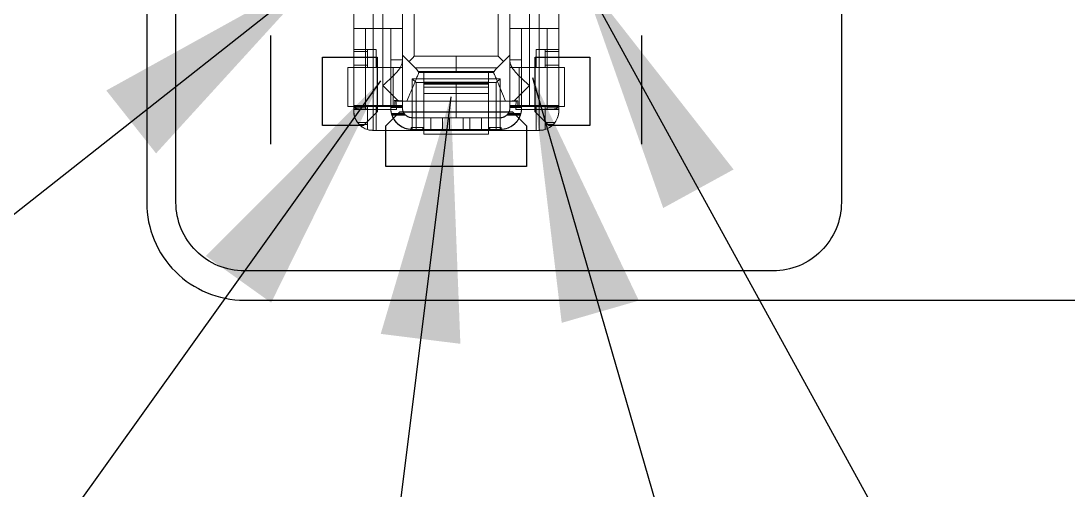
# Model space of a CAD drawing. Header units: millimetres. Extents: x 17 to 508, y 150 to 618.
# Drawn here: x 154.46 to 165.19, y 305.71 to 310.52 of the extents above; entities that cross this region are included whole.
import ezdxf

# ---------------------------------------------------------------- set-up
doc = ezdxf.new("R2010")
doc.units = ezdxf.units.MM
doc.linetypes.add('HIDDEN', pattern=[1.905, 1.27, -0.635])
for name, color, linetype in [('c_layer1', 7, 'Continuous'), ('gbr-outline-dxf_layer1', 2, 'Continuous'), ('susa-b_layer0', 1, 'Continuous')]:
    doc.layers.add(name, color=color, linetype=linetype)
doc.layers.add('SPT', color=6, linetype='Continuous', lineweight=25)
doc.layers.add('尺寸線', color=3, linetype='Continuous', lineweight=0)
doc.styles.get("Standard").update_dxf_attribs({"font": ''})
doc.styles.get('Standard').set_extended_font_data('SimSun')
doc.dimstyles.new('ISO-25', dxfattribs={"dimtxt": 2.5, "dimasz": 2.5, "dimexe": 1.25, "dimexo": 0.625, "dimtad": 1, "dimtxsty": 'Standard', "dimcen": 2.5, "dimadec": 0, "dimazin": 0, "dimtfac": 1, "dimtmove": 0, "dimatfit": 3, "dimfxl": 1, "dimarcsym": 0})

msp = doc.modelspace()

# ---------------------------------------------------------------- linework, layer by layer
at = {"color": 7, "linetype": 'Continuous', "lineweight": 18}
for p, q in [((158.491, 310.157), (158.491, 319.057)), ((159.351, 310.157), (159.351, 319.057)), ((158.171, 310.442), (158.171, 310.807)), ((158.371, 310.807), (158.371, 310.442)), ((159.471, 310.807), (159.471, 310.442)), ((159.671, 310.442), (159.671, 310.807)), ((157.871, 310.442), (157.871, 310.697)), ((158.071, 310.697), (158.071, 310.442)), ((159.771, 310.442), (159.771, 310.697)), ((159.971, 310.442), (159.971, 310.697)), ((157.871, 309.652), (157.871, 310.442)), ((158.071, 310.442), (157.871, 310.442)), ((157.991, 310.442), (158.071, 310.442)), ((158.171, 310.442), (158.071, 310.442)), ((158.071, 310.442), (158.071, 309.652)), ((158.171, 310.442), (158.251, 310.442)), ((158.371, 310.442), (158.171, 310.442)), ((158.171, 309.652), (158.171, 310.442)), ((158.371, 310.442), (158.371, 310.113)), ((159.591, 310.442), (159.471, 310.442)), ((159.471, 310.442), (159.671, 310.442)), ((159.471, 310.442), (159.471, 310.113)), ((159.671, 310.442), (159.591, 310.442)), ((159.671, 310.442), (159.771, 310.442)), ((159.671, 310.442), (159.671, 309.652)), ((159.771, 310.442), (159.971, 310.442)), ((159.851, 310.442), (159.771, 310.442)), ((159.771, 309.652), (159.771, 310.442)), ((159.971, 310.442), (159.851, 310.442)), ((159.971, 309.652), (159.971, 310.442)), ((157.871, 310.228), (157.871, 310.205)), ((159.971, 310.228), (159.971, 310.205)), ((158.371, 310.167), (158.517, 310.021)), ((158.921, 310.157), (158.491, 310.157)), ((158.921, 310.157), (159.351, 310.157)), ((158.921, 310.037), (158.921, 310.157)), ((159.325, 310.021), (159.471, 310.167)), ((157.871, 310.042), (157.811, 310.042)), ((157.811, 309.642), (157.811, 310.042)), ((157.871, 310.067), (157.871, 310.042)), ((158.501, 310.037), (158.921, 310.037)), ((158.921, 310), (158.533, 310)), ((158.921, 310.037), (158.921, 310)), ((159.341, 310.037), (158.921, 310.037)), ((159.309, 310), (158.921, 310)), ((159.971, 310.067), (159.971, 310.042)), ((160.031, 310.042), (159.971, 310.042)), ((160.031, 310.042), (160.031, 309.642)), ((158.538, 309.991), (158.591, 309.991)), ((158.591, 309.997), (159.251, 309.997)), ((158.591, 309.407), (158.591, 309.996)), ((158.591, 309.991), (158.591, 309.989)), ((158.591, 309.989), (158.591, 309.893)), ((159.251, 309.407), (159.251, 309.997)), ((159.251, 309.991), (159.303, 309.991)), ((159.251, 309.991), (159.251, 309.697)), ((158.328, 309.701), (158.171, 309.857)), ((158.171, 309.652), (158.171, 309.857)), ((158.591, 309.877), (158.591, 309.872)), ((158.591, 309.527), (158.591, 309.876)), ((159.671, 309.857), (159.514, 309.701)), ((159.671, 309.857), (159.671, 309.652)), ((158.291, 309.652), (158.291, 309.701)), ((158.291, 309.701), (158.328, 309.701)), ((158.304, 309.697), (158.408, 309.697)), ((158.408, 309.697), (158.416, 309.697)), ((158.416, 309.697), (158.591, 309.697)), ((158.591, 309.776), (158.591, 309.698)), ((158.591, 309.698), (158.591, 309.776)), ((158.591, 309.542), (158.591, 309.698)), ((159.251, 309.698), (159.251, 309.776)), ((159.251, 309.697), (159.425, 309.697)), ((159.251, 309.697), (159.251, 309.427)), ((159.425, 309.697), (159.434, 309.697)), ((159.471, 309.698), (159.471, 309.697)), ((159.514, 309.701), (159.551, 309.701)), ((159.551, 309.701), (159.551, 309.652)), ((157.871, 309.642), (157.811, 309.642)), ((158.071, 309.652), (157.871, 309.652)), ((157.871, 309.652), (157.871, 309.634)), ((157.871, 309.652), (157.872, 309.652)), ((157.871, 309.612), (157.871, 309.634)), ((157.871, 309.612), (157.871, 309.597)), ((157.991, 309.634), (157.991, 309.652)), ((158.171, 309.652), (158.071, 309.652)), ((158.071, 309.612), (158.071, 309.652)), ((158.071, 309.612), (158.311, 309.612)), ((158.071, 309.612), (158.071, 309.397)), ((158.171, 309.652), (158.291, 309.652)), ((159.531, 309.612), (159.771, 309.612)), ((159.551, 309.652), (159.671, 309.652)), ((159.671, 309.652), (159.771, 309.652)), ((159.771, 309.652), (159.971, 309.652)), ((159.771, 309.652), (159.771, 309.612)), ((159.771, 309.612), (159.771, 309.397)), ((159.851, 309.652), (159.851, 309.634)), ((159.971, 309.652), (159.963, 309.652)), ((159.971, 309.634), (159.971, 309.652)), ((159.971, 309.642), (160.031, 309.642)), ((159.971, 309.634), (159.971, 309.612)), ((159.971, 309.612), (159.971, 309.597)), ((159.251, 309.527), (159.251, 309.407)), ((158.072, 309.4), (158.032, 309.4)), ((158.071, 309.397), (158.461, 309.397)), ((158.461, 309.427), (158.461, 309.397)), ((158.582, 309.427), (158.461, 309.427)), ((158.471, 309.407), (158.461, 309.397)), ((158.461, 309.397), (158.591, 309.397)), ((158.471, 309.407), (158.511, 309.407)), ((158.511, 309.407), (158.511, 309.427)), ((158.511, 309.407), (158.591, 309.407)), ((158.591, 309.407), (158.571, 309.427)), ((158.591, 309.407), (159.251, 309.407)), ((158.591, 309.405), (158.591, 309.397)), ((158.591, 309.397), (158.591, 309.357)), ((158.591, 309.397), (158.669, 309.397)), ((158.591, 309.357), (159.251, 309.357)), ((158.669, 309.397), (158.66, 309.407)), ((158.669, 309.397), (158.79, 309.397)), ((158.79, 309.397), (158.781, 309.407)), ((158.79, 309.397), (158.851, 309.397)), ((158.851, 309.407), (158.991, 309.407)), ((158.851, 309.397), (158.851, 309.407)), ((158.851, 309.397), (158.991, 309.397)), ((158.991, 309.397), (158.991, 309.407)), ((158.991, 309.397), (159.051, 309.397)), ((159.06, 309.407), (159.051, 309.397)), ((159.051, 309.397), (159.173, 309.397)), ((159.181, 309.407), (159.173, 309.397)), ((159.173, 309.397), (159.251, 309.397)), ((159.251, 309.407), (159.271, 309.427)), ((159.251, 309.418), (159.251, 309.407)), ((159.251, 309.407), (159.331, 309.407)), ((159.251, 309.405), (159.251, 309.397)), ((159.251, 309.357), (159.251, 309.397)), ((159.251, 309.397), (159.381, 309.397)), ((159.381, 309.427), (159.26, 309.427)), ((159.331, 309.407), (159.331, 309.427)), ((159.331, 309.407), (159.371, 309.407)), ((159.381, 309.427), (159.371, 309.427)), ((159.371, 309.407), (159.381, 309.397)), ((159.381, 309.397), (159.381, 309.427)), ((159.381, 309.397), (159.771, 309.397)), ((159.815, 309.402), (159.769, 309.4))]:
    msp.add_line(p, q, dxfattribs=at)
at = {"color": 7, "linetype": 'HIDDEN', "lineweight": 18}
for p, q in [((157.991, 309.652), (157.991, 310.442)), ((157.991, 310.442), (158.071, 310.442)), ((158.071, 309.652), (158.071, 310.442)), ((158.071, 310.442), (158.071, 309.652)), ((158.171, 309.652), (158.171, 310.442)), ((158.251, 309.652), (158.251, 310.442)), ((158.371, 310.122), (158.371, 310.442)), ((159.471, 310.122), (159.471, 310.442)), ((159.591, 309.652), (159.591, 310.442)), ((159.671, 310.442), (159.671, 309.652)), ((159.771, 309.652), (159.771, 310.442)), ((159.771, 309.652), (159.771, 310.442)), ((159.851, 310.442), (159.851, 309.652)), ((157.871, 310.228), (158.011, 310.228)), ((158.011, 310.228), (158.011, 310.205)), ((158.011, 310.042), (158.011, 310.228)), ((158.011, 310.228), (158.101, 310.228)), ((158.101, 310.042), (158.101, 310.228)), ((159.831, 310.228), (159.741, 310.228)), ((159.741, 310.228), (159.741, 310.042)), ((159.831, 310.042), (159.831, 310.228)), ((159.831, 310.205), (159.831, 310.228)), ((159.971, 310.228), (159.831, 310.228)), ((157.871, 310.205), (158.011, 310.205)), ((158.011, 310.205), (158.011, 310.067)), ((158.371, 310.122), (158.251, 310.122)), ((158.371, 310.113), (158.371, 310.122)), ((158.371, 310.113), (158.371, 309.652)), ((159.471, 310.122), (159.591, 310.122)), ((159.471, 310.113), (159.471, 310.122)), ((159.471, 310.122), (159.591, 310.122)), ((159.471, 310.113), (159.471, 309.652)), ((159.471, 310.113), (159.471, 309.698)), ((159.831, 310.205), (159.971, 310.205)), ((159.831, 310.067), (159.831, 310.205)), ((157.871, 310.067), (158.011, 310.067)), ((157.871, 310.042), (158.171, 310.042)), ((158.011, 310.042), (157.871, 310.042)), ((158.011, 310.067), (158.011, 310.042)), ((158.101, 310.042), (158.011, 310.042)), ((158.011, 310.042), (158.171, 310.042)), ((158.171, 310.042), (158.171, 309.642)), ((158.251, 310.042), (158.171, 310.042)), ((158.371, 310.042), (158.251, 310.042)), ((158.371, 310.042), (158.276, 310.042)), ((158.276, 309.642), (158.276, 310.042)), ((159.591, 310.042), (159.471, 310.042)), ((159.565, 310.042), (159.565, 309.642)), ((159.671, 310.042), (159.591, 310.042)), ((159.671, 309.642), (159.671, 310.042)), ((159.971, 310.042), (159.671, 310.042)), ((159.831, 310.042), (159.671, 310.042)), ((159.671, 309.869), (159.671, 310.042)), ((159.741, 310.042), (159.831, 310.042)), ((159.971, 310.067), (159.831, 310.067)), ((159.831, 310.042), (159.831, 310.067)), ((159.831, 310.042), (159.971, 310.042)), ((158.511, 309.887), (158.471, 309.927)), ((159.371, 309.927), (158.471, 309.927)), ((158.471, 309.927), (158.471, 309.397)), ((158.591, 309.996), (158.921, 309.996)), ((158.591, 309.989), (159.251, 309.989)), ((158.591, 309.989), (158.921, 309.989)), ((158.591, 309.893), (158.591, 309.877)), ((159.251, 309.893), (158.591, 309.893)), ((158.921, 309.893), (158.591, 309.893)), ((158.921, 309.996), (159.251, 309.996)), ((158.921, 309.996), (158.921, 309.989)), ((158.921, 309.989), (159.251, 309.989)), ((159.251, 309.893), (158.921, 309.893)), ((158.921, 309.893), (158.921, 309.841)), ((159.251, 309.997), (159.251, 309.989)), ((159.251, 309.893), (159.251, 309.841)), ((159.371, 309.927), (159.331, 309.887)), ((159.371, 309.397), (159.371, 309.927)), ((158.511, 309.397), (158.511, 309.887)), ((159.331, 309.887), (158.511, 309.887)), ((158.591, 309.877), (159.251, 309.877)), ((158.591, 309.877), (158.921, 309.877)), ((158.591, 309.776), (158.591, 309.872)), ((158.591, 309.872), (159.251, 309.872)), ((158.921, 309.872), (158.591, 309.872)), ((158.921, 309.841), (158.591, 309.841)), ((158.921, 309.877), (159.251, 309.877)), ((158.921, 309.527), (158.921, 309.876)), ((159.251, 309.872), (158.921, 309.872)), ((159.251, 309.841), (158.921, 309.841)), ((159.251, 309.527), (159.251, 309.877)), ((159.331, 309.397), (159.331, 309.887)), ((158.284, 309.705), (158.329, 309.705)), ((158.591, 309.776), (159.251, 309.776)), ((158.921, 309.776), (158.591, 309.776)), ((158.591, 309.698), (159.251, 309.698)), ((158.921, 309.698), (158.591, 309.698)), ((158.921, 309.698), (158.921, 309.776)), ((159.251, 309.776), (158.921, 309.776)), ((159.251, 309.698), (158.921, 309.698)), ((159.251, 309.776), (159.251, 309.698)), ((159.471, 309.697), (159.471, 309.652)), ((157.811, 309.642), (158.011, 309.642)), ((158.171, 309.642), (157.871, 309.642)), ((157.871, 309.642), (157.871, 309.634)), ((157.871, 309.642), (158.011, 309.642)), ((157.871, 309.634), (157.991, 309.634)), ((158.011, 309.616), (157.871, 309.616)), ((157.991, 309.612), (157.871, 309.612)), ((157.872, 309.652), (157.991, 309.652)), ((157.991, 309.652), (158.071, 309.652)), ((157.991, 309.634), (157.991, 309.652)), ((157.991, 309.612), (157.991, 309.634)), ((158.011, 309.456), (158.011, 309.642)), ((158.011, 309.642), (158.011, 309.616)), ((158.171, 309.642), (158.011, 309.642)), ((158.011, 309.642), (158.101, 309.642)), ((158.011, 309.478), (158.011, 309.616)), ((158.071, 309.652), (158.171, 309.652)), ((158.101, 309.397), (158.101, 309.642)), ((158.251, 309.642), (158.171, 309.642)), ((158.251, 309.652), (158.251, 309.627)), ((158.251, 309.632), (158.251, 309.652)), ((158.251, 309.642), (158.371, 309.642)), ((158.371, 309.632), (158.251, 309.632)), ((158.251, 309.627), (158.251, 309.632)), ((158.258, 309.572), (158.387, 309.572)), ((158.371, 309.652), (158.291, 309.652)), ((158.371, 309.652), (158.371, 309.632)), ((158.371, 309.627), (158.371, 309.642)), ((158.371, 309.627), (158.371, 309.632)), ((158.371, 309.627), (158.371, 309.632)), ((158.371, 309.632), (158.371, 309.627)), ((158.395, 309.562), (158.389, 309.57)), ((159.447, 309.562), (159.456, 309.575)), ((159.447, 309.562), (159.452, 309.57)), ((159.454, 309.572), (159.584, 309.572)), ((159.471, 309.652), (159.551, 309.652)), ((159.471, 309.652), (159.471, 309.627)), ((159.551, 309.652), (159.471, 309.652)), ((159.471, 309.652), (159.471, 309.632)), ((159.471, 309.642), (159.591, 309.642)), ((159.471, 309.627), (159.471, 309.642)), ((159.591, 309.632), (159.471, 309.632)), ((159.591, 309.627), (159.591, 309.652)), ((159.591, 309.632), (159.591, 309.652)), ((159.591, 309.642), (159.591, 309.627)), ((159.591, 309.642), (159.671, 309.642)), ((159.671, 309.642), (159.971, 309.642)), ((159.671, 309.642), (159.831, 309.642)), ((159.831, 309.642), (159.741, 309.642)), ((159.741, 309.642), (159.741, 309.397)), ((159.851, 309.652), (159.771, 309.652)), ((159.831, 309.456), (159.831, 309.642)), ((159.831, 309.616), (159.831, 309.642)), ((159.971, 309.642), (159.831, 309.642)), ((159.831, 309.616), (159.971, 309.616)), ((159.831, 309.478), (159.831, 309.616)), ((159.963, 309.652), (159.851, 309.652)), ((159.851, 309.652), (159.851, 309.612)), ((159.851, 309.634), (159.971, 309.634)), ((159.851, 309.612), (159.851, 309.634)), ((159.971, 309.612), (159.851, 309.612)), ((159.971, 309.642), (160.031, 309.642)), ((159.971, 309.642), (159.971, 309.634)), ((159.971, 309.612), (159.971, 309.634)), ((157.91, 309.478), (158.011, 309.478)), ((158.011, 309.456), (158.011, 309.478)), ((158.266, 309.547), (158.26, 309.562)), ((158.26, 309.562), (158.395, 309.562)), ((158.264, 309.552), (158.404, 309.552)), ((158.471, 309.527), (158.451, 309.529)), ((158.471, 309.527), (158.511, 309.527)), ((158.591, 309.527), (158.511, 309.527)), ((158.511, 309.527), (158.591, 309.527)), ((158.511, 309.527), (158.511, 309.407)), ((158.591, 309.527), (158.591, 309.542)), ((158.591, 309.527), (158.591, 309.407)), ((158.591, 309.527), (159.251, 309.527)), ((158.591, 309.527), (158.921, 309.527)), ((158.781, 309.527), (158.66, 309.527)), ((158.66, 309.407), (158.66, 309.527)), ((158.781, 309.407), (158.781, 309.527)), ((158.851, 309.527), (158.851, 309.407)), ((159.251, 309.527), (158.921, 309.527)), ((158.991, 309.407), (158.991, 309.527)), ((159.181, 309.527), (159.06, 309.527)), ((159.06, 309.527), (159.06, 309.407)), ((159.181, 309.527), (159.181, 309.407)), ((159.251, 309.527), (159.331, 309.527)), ((159.331, 309.527), (159.251, 309.527)), ((159.251, 309.397), (159.251, 309.527)), ((159.251, 309.527), (159.251, 309.357)), ((159.331, 309.527), (159.371, 309.527)), ((159.331, 309.527), (159.331, 309.407)), ((159.388, 309.528), (159.381, 309.527)), ((159.437, 309.552), (159.577, 309.552)), ((159.581, 309.562), (159.447, 309.562)), ((159.831, 309.456), (159.831, 309.478)), ((159.932, 309.478), (159.831, 309.478)), ((157.929, 309.456), (158.011, 309.456)), ((158.011, 309.406), (158.011, 309.456)), ((158.461, 309.397), (158.471, 309.407)), ((158.471, 309.407), (158.471, 309.427)), ((158.591, 309.397), (158.591, 309.407)), ((158.66, 309.407), (158.591, 309.407)), ((158.591, 309.357), (159.251, 309.357)), ((158.781, 309.407), (158.66, 309.407)), ((158.851, 309.407), (158.781, 309.407)), ((158.991, 309.407), (158.851, 309.407)), ((159.06, 309.407), (158.991, 309.407)), ((159.181, 309.407), (159.06, 309.407)), ((159.251, 309.407), (159.181, 309.407)), ((159.251, 309.397), (159.251, 309.407)), ((159.371, 309.427), (159.331, 309.427)), ((159.912, 309.456), (159.831, 309.456)), ((159.831, 309.406), (159.831, 309.456))]:
    msp.add_line(p, q, dxfattribs=at)
at = {"color": 7, "linetype": 'Continuous', "lineweight": 18}
for centre, start, end in [((158.071, 309.597), 180, 270), ((158.071, 309.597), 180, 216.4334), ((159.771, 309.597), 270, 0), ((159.771, 309.597), 323.5666, 0), ((158.071, 309.597), 216.4334, 224.8295), ((159.771, 309.597), 315.1705, 323.5666), ((158.071, 309.597), 224.8295, 252.5424), ((158.071, 309.597), 252.5424, 267.8873), ((159.771, 309.597), 272.2612, 287.4576), ((159.771, 309.597), 287.4576, 315.1705)]:
    msp.add_arc(centre, 0.2, start, end, dxfattribs=at)
at = {"color": 7, "linetype": 'HIDDEN', "lineweight": 18}
for centre, radius, start, end in [((158.471, 309.627), 0.22, 194.4775, 270), ((158.471, 309.627), 0.1, 213.367, 270), ((159.371, 309.627), 0.1, 270, 326.633), ((159.371, 309.627), 0.22, 270, 345.5225), ((158.471, 309.627), 0.1, 220.5416, 240.8744), ((158.471, 309.627), 0.1, 248.3795, 270), ((159.371, 309.627), 0.1, 302.7803, 319.4584), ((159.371, 309.627), 0.22, 321.0184, 342.8152), ((158.071, 309.597), 0.2, 267.8873, 270), ((159.771, 309.597), 0.2, 270, 272.2612)]:
    msp.add_arc(centre, radius, start, end, dxfattribs=at)
at = {"color": 7, "linetype": 'Continuous', "lineweight": 18}
for points, knots in [([(159.471, 310.442), (159.472, 310.442), (159.474, 310.442), (159.495, 310.442), (159.533, 310.442), (159.591, 310.442), (159.644, 310.442), (159.671, 310.442)], [0, 0, 0, 0, 0.167645, 0.330557, 0.500654, 0.748951, 1, 1, 1, 1]), ([(158.171, 309.857), (158.192, 309.877), (158.23, 309.912), (158.278, 309.958), (158.324, 310.006), (158.362, 310.058), (158.368, 310.096), (158.371, 310.113)], [0, 0, 0, 0, 0.212088, 0.384883, 0.518529, 0.77345, 1, 1, 1, 1]), ([(159.471, 310.113), (159.472, 310.102), (159.474, 310.078), (159.494, 310.039), (159.529, 309.992), (159.588, 309.932), (159.64, 309.885), (159.671, 309.857)], [0, 0, 0, 0, 0.148265, 0.30806, 0.481562, 0.696775, 1, 1, 1, 1]), ([(158.538, 309.991), (158.536, 309.985), (158.531, 309.972), (158.515, 309.932), (158.491, 309.873), (158.457, 309.793), (158.43, 309.73), (158.416, 309.697)], [0, 0, 0, 0, 0.160833, 0.340413, 0.539702, 0.759393, 1, 1, 1, 1]), ([(159.303, 309.991), (159.306, 309.985), (159.311, 309.973), (159.329, 309.933), (159.353, 309.874), (159.385, 309.794), (159.411, 309.73), (159.425, 309.697)], [0, 0, 0, 0, 0.160831, 0.340411, 0.5397, 0.759392, 1, 1, 1, 1]), ([(159.433, 309.697), (159.434, 309.697), (159.435, 309.697), (159.435, 309.697), (159.438, 309.697), (159.441, 309.697), (159.443, 309.697), (159.454, 309.697), (159.465, 309.697), (159.475, 309.697), (159.496, 309.697), (159.517, 309.697), (159.537, 309.697)], [0.00000000001, 0.00000000001, 0.00000000001, 0.00000000001, 0.00000100001, 0.00000100001, 0.00000100001, 0.00000499998, 0.00000499998, 0.00000499998, 0.00002099989, 0.00002099989, 0.00002099989, 0.00005188299, 0.00005188299, 0.00005188299, 0.00005188299]), ([(159.537, 309.697), (159.535, 309.684), (159.533, 309.671), (159.532, 309.658), (159.531, 309.651), (159.531, 309.645), (159.531, 309.638)], [0.0000000001, 0.0000000001, 0.0000000001, 0.0000000001, 0.00002004732, 0.00002004732, 0.00002004732, 0.00003034717, 0.00003034717, 0.00003034717, 0.00003034717]), ([(157.871, 309.601), (157.871, 309.601), (157.871, 309.601), (157.871, 309.616), (157.872, 309.634), (157.873, 309.649), (157.873, 309.652)], [0, 0, 0, 0, 0.210038, 0.554507, 0.91373, 1, 1, 1, 1]), ([(157.871, 309.652), (157.871, 309.652), (157.871, 309.652), (157.872, 309.652), (157.874, 309.652), (157.881, 309.652), (157.891, 309.652), (157.9, 309.652), (157.914, 309.652), (157.93, 309.652), (157.946, 309.652), (157.964, 309.652), (157.985, 309.652), (158.005, 309.652), (158.027, 309.652), (158.049, 309.652), (158.056, 309.652), (158.064, 309.652), (158.071, 309.652)], [0, 0, 0, 0, 0.0000114176, 0.0000114176, 0.0000114176, 0.0000454255, 0.0000454255, 0.0000454255, 0.0000794342, 0.0000794342, 0.0000794342, 0.0001134369, 0.0001134369, 0.0001134369, 0.0001474423, 0.0001474423, 0.0001474423, 0.0001581383, 0.0001581383, 0.0001581383, 0.0001581383]), ([(157.874, 309.641), (157.875, 309.639), (157.876, 309.637), (157.877, 309.635), (157.88, 309.632), (157.882, 309.631), (157.885, 309.628), (157.888, 309.626), (157.893, 309.624), (157.895, 309.623), (157.901, 309.621), (157.904, 309.621), (157.91, 309.619), (157.914, 309.619), (157.921, 309.617), (157.929, 309.616), (157.937, 309.616), (157.946, 309.615), (157.95, 309.615), (157.96, 309.614), (157.965, 309.614), (157.975, 309.613), (157.98, 309.613), (157.991, 309.613), (157.996, 309.612), (158.007, 309.612), (158.013, 309.612), (158.024, 309.612), (158.03, 309.612), (158.041, 309.612), (158.047, 309.612), (158.059, 309.612), (158.065, 309.612), (158.071, 309.612)], [0.0000001, 0.0000001, 0.0000001, 0.0000001, 0.0312103, 0.0624407, 0.0626566, 0.1248838, 0.1253126, 0.1873316, 0.1879689, 0.2498156, 0.2505655, 0.3123804, 0.3131239, 0.3749448, 0.3756824, 0.4375094, 0.5000745, 0.5005591, 0.5625809, 0.5629173, 0.6250412, 0.6253073, 0.6875012, 0.6877665, 0.7499617, 0.7502252, 0.8124748, 0.8126846, 0.8749831, 0.8751236, 0.9374912, 0.9375616, 1.0000001, 1.0000001, 1.0000001, 1.0000001]), ([(158.291, 309.652), (158.293, 309.651), (158.298, 309.648), (158.304, 309.638), (158.309, 309.628), (158.31, 309.621), (158.311, 309.619)], [0, 0, 0, 0, 0.147043, 0.414692, 0.730252, 1, 1, 1, 1]), ([(159.551, 309.652), (159.549, 309.651), (159.543, 309.648), (159.535, 309.635), (159.532, 309.625), (159.531, 309.619)], [0, 0, 0, 0, 0.136307, 0.415611, 1, 1, 1, 1]), ([(159.971, 309.652), (159.969, 309.652), (159.967, 309.652), (159.946, 309.652), (159.909, 309.652), (159.85, 309.652), (159.797, 309.652), (159.771, 309.652)], [0, 0, 0, 0, 0.167398, 0.330123, 0.50004, 0.748606, 1, 1, 1, 1]), ([(159.771, 309.612), (159.786, 309.612), (159.818, 309.612), (159.862, 309.613), (159.908, 309.615), (159.942, 309.62), (159.961, 309.63), (159.966, 309.638), (159.967, 309.641)], [0, 0, 0, 0, 0.1663086, 0.3346638, 0.5004856, 0.750225, 0.9273221, 1, 1, 1, 1]), ([(158.582, 309.427), (158.579, 309.427), (158.572, 309.426), (158.571, 309.427), (158.571, 309.427)], [0, 0, 0, 0, 0.501796, 1, 1, 1, 1]), ([(159.271, 309.427), (159.27, 309.427), (159.269, 309.427), (159.263, 309.427), (159.26, 309.427)], [0, 0, 0, 0, 0.493367, 1, 1, 1, 1])]:
    msp.add_open_spline(points, degree=3, knots=knots, dxfattribs=at)
at = {"color": 7, "linetype": 'HIDDEN', "lineweight": 18}
for points, knots in [([(159.671, 310.442), (159.66, 310.442), (159.639, 310.442), (159.613, 310.442), (159.594, 310.442), (159.592, 310.442), (159.591, 310.442)], [0, 0, 0, 0, 0.249783, 0.499565, 0.744391, 1, 1, 1, 1]), ([(159.771, 310.442), (159.823, 310.442), (159.875, 310.442), (159.949, 310.442), (159.971, 310.442), (159.971, 310.442)], [0, 0, 0, 0, 0.5, 0.5, 1, 1, 1, 1]), ([(158.591, 309.697), (158.591, 309.769), (158.591, 309.837), (158.591, 309.942), (158.591, 309.978), (158.591, 309.991)], [0, 0, 0, 0, 0.5, 0.5, 1, 1, 1, 1]), ([(158.591, 309.877), (158.591, 309.877), (158.591, 309.858), (158.591, 309.793), (158.591, 309.747), (158.591, 309.702)], [0, 0, 0, 0, 0.5, 0.5, 1, 1, 1, 1]), ([(158.591, 309.702), (158.591, 309.656), (158.591, 309.61), (158.591, 309.545), (158.591, 309.527), (158.591, 309.527)], [0, 0, 0, 0, 0.5, 0.5, 1, 1, 1, 1]), ([(158.251, 309.627), (158.251, 309.62), (158.251, 309.613), (158.252, 309.605), (158.252, 309.597), (158.254, 309.589), (158.256, 309.581), (158.256, 309.578), (158.257, 309.575), (158.258, 309.572)], [0, 0, 0, 0, 0.00001292432, 0.00001292432, 0.00001292432, 0.00002585938, 0.00002585938, 0.00002585938, 0.00003042968, 0.00003042968, 0.00003042968, 0.00003042968]), ([(158.26, 309.562), (158.258, 309.57), (158.256, 309.578), (158.254, 309.587), (158.253, 309.595), (158.252, 309.603), (158.251, 309.61), (158.251, 309.616), (158.251, 309.622), (158.251, 309.627)], [0, 0, 0, 0, 0.00001305965, 0.00001305965, 0.00001305965, 0.00002613918, 0.00002613918, 0.00002613918, 0.00003822022, 0.00003822022, 0.00003822022, 0.00003822022]), ([(158.251, 309.627), (158.251, 309.62), (158.251, 309.609), (158.255, 309.58), (158.261, 309.56), (158.264, 309.552)], [0, 0, 0, 0, 0.3837065, 0.7157605, 1, 1, 1, 1]), ([(158.371, 309.627), (158.37, 309.622), (158.37, 309.616), (158.372, 309.609), (158.372, 309.609)], [0, 0, 0, 0, 0.957197, 1, 1, 1, 1]), ([(158.371, 309.627), (158.371, 309.621), (158.371, 309.615), (158.372, 309.608), (158.374, 309.601), (158.376, 309.594), (158.379, 309.587), (158.381, 309.582), (158.384, 309.577), (158.387, 309.572)], [0, 0, 0, 0, 0.00001139448, 0.00001139448, 0.00001139448, 0.00002283132, 0.00002283132, 0.00002283132, 0.0000317355, 0.0000317355, 0.0000317355, 0.0000317355]), ([(158.371, 309.617), (158.371, 309.618), (158.37, 309.622), (158.371, 309.624), (158.371, 309.627)], [0, 0, 0, 0, 0.184188, 1, 1, 1, 1]), ([(158.371, 309.627), (158.371, 309.621), (158.371, 309.611), (158.379, 309.579), (158.396, 309.561), (158.404, 309.552)], [0, 0, 0, 0, 0.3220533, 0.634592, 1, 1, 1, 1]), ([(158.378, 309.588), (158.381, 309.582), (158.386, 309.573), (158.392, 309.564), (158.395, 309.562)], [0, 0, 0, 0, 0.657357, 1, 1, 1, 1]), ([(159.437, 309.552), (159.446, 309.561), (159.462, 309.579), (159.47, 309.611), (159.471, 309.621), (159.471, 309.627)], [0, 0, 0, 0, 0.365408, 0.677947, 1, 1, 1, 1]), ([(159.454, 309.572), (159.458, 309.578), (159.462, 309.585), (159.464, 309.592), (159.467, 309.599), (159.469, 309.606), (159.47, 309.612), (159.47, 309.617), (159.471, 309.622), (159.471, 309.627)], [0, 0, 0, 0, 0.00001139151, 0.00001139151, 0.00001139151, 0.00002282668, 0.00002282668, 0.00002282668, 0.00003173524, 0.00003173524, 0.00003173524, 0.00003173524]), ([(159.47, 309.617), (159.47, 309.618), (159.471, 309.622), (159.471, 309.624), (159.471, 309.627)], [0, 0, 0, 0, 0.1841887, 1, 1, 1, 1]), ([(159.671, 309.652), (159.653, 309.652), (159.618, 309.652), (159.57, 309.652), (159.522, 309.652), (159.478, 309.652), (159.473, 309.652), (159.471, 309.652)], [0, 0, 0, 0, 0.1675347, 0.3304475, 0.5006328, 0.7488305, 1, 1, 1, 1]), ([(159.577, 309.552), (159.58, 309.56), (159.586, 309.58), (159.59, 309.609), (159.59, 309.62), (159.591, 309.627)], [0, 0, 0, 0, 0.28424, 0.616293, 1, 1, 1, 1]), ([(159.591, 309.627), (159.591, 309.621), (159.59, 309.615), (159.59, 309.608), (159.589, 309.601), (159.588, 309.593), (159.587, 309.585), (159.585, 309.577), (159.583, 309.569), (159.581, 309.562)], [0, 0, 0, 0, 0.00001307229, 0.00001307229, 0.00001307229, 0.0000261615, 0.0000261615, 0.0000261615, 0.00003821991, 0.00003821991, 0.00003821991, 0.00003821991]), ([(159.584, 309.572), (159.586, 309.58), (159.587, 309.588), (159.589, 309.597), (159.59, 309.605), (159.59, 309.613), (159.591, 309.619), (159.591, 309.622), (159.591, 309.624), (159.591, 309.627)], [0, 0, 0, 0, 0.00001292356, 0.00001292356, 0.00001292356, 0.00002585706, 0.00002585706, 0.00002585706, 0.00003042859, 0.00003042859, 0.00003042859, 0.00003042859]), ([(159.591, 309.652), (159.592, 309.652), (159.594, 309.652), (159.613, 309.652), (159.639, 309.652), (159.66, 309.652), (159.671, 309.652)], [0, 0, 0, 0, 0.249783, 0.499565, 0.744391, 1, 1, 1, 1]), ([(159.771, 309.652), (159.781, 309.652), (159.802, 309.652), (159.828, 309.652), (159.847, 309.652), (159.85, 309.652), (159.851, 309.652)], [0, 0, 0, 0, 0.250122, 0.499643, 0.745109, 1, 1, 1, 1]), ([(158.264, 309.552), (158.273, 309.531), (158.292, 309.49), (158.342, 309.444), (158.403, 309.412), (158.448, 309.408), (158.471, 309.407)], [0, 0, 0, 0, 0.248479, 0.499857, 0.748508, 1, 1, 1, 1]), ([(158.414, 309.545), (158.413, 309.545), (158.405, 309.55), (158.399, 309.556), (158.395, 309.562)], [0, 0, 0, 0, 0.1604314, 1, 1, 1, 1]), ([(158.511, 309.527), (158.521, 309.527), (158.542, 309.527), (158.568, 309.527), (158.587, 309.527), (158.59, 309.527), (158.591, 309.527)], [0, 0, 0, 0, 0.249783, 0.499565, 0.744391, 1, 1, 1, 1]), ([(159.577, 309.552), (159.568, 309.531), (159.549, 309.49), (159.499, 309.444), (159.438, 309.412), (159.393, 309.408), (159.371, 309.407)], [0, 0, 0, 0, 0.248479, 0.499857, 0.748508, 1, 1, 1, 1]), ([(159.371, 309.527), (159.378, 309.527), (159.391, 309.527), (159.402, 309.532), (159.407, 309.534)], [0, 0, 0, 0, 0.571585, 1, 1, 1, 1]), ([(159.331, 309.427), (159.323, 309.427), (159.307, 309.427), (159.287, 309.427), (159.273, 309.427), (159.272, 309.427), (159.271, 309.427)], [0, 0, 0, 0, 0.249734, 0.499468, 0.743034, 1, 1, 1, 1])]:
    msp.add_open_spline(points, degree=3, knots=knots, dxfattribs=at)
at = {"color": 7, "linetype": 'Continuous', "lineweight": 18}
for points in [[(158.491, 310.157), (158.472, 310.137), (158.454, 310.118), (158.436, 310.102)], [(159.351, 310.157), (159.37, 310.138), (159.389, 310.12), (159.406, 310.102)], [(158.517, 310.021), (158.523, 310.014), (158.528, 310.008), (158.533, 310)], [(158.533, 310), (158.535, 309.997), (158.537, 309.994), (158.538, 309.991)], [(159.303, 309.991), (159.305, 309.994), (159.307, 309.997), (159.309, 310)], [(159.309, 310), (159.313, 310.008), (159.319, 310.014), (159.325, 310.021)], [(158.304, 309.697), (158.3, 309.696), (158.295, 309.698), (158.291, 309.701)], [(158.311, 309.638), (158.308, 309.657), (158.306, 309.677), (158.304, 309.697)], [(158.408, 309.697), (158.381, 309.698), (158.354, 309.699), (158.328, 309.701)], [(159.434, 309.697), (159.46, 309.696), (159.487, 309.698), (159.514, 309.701)], [(159.537, 309.697), (159.541, 309.698), (159.546, 309.699), (159.551, 309.701)], [(157.871, 309.652), (157.871, 309.617), (157.871, 309.597), (157.871, 309.597)], [(157.871, 309.652), (157.871, 309.652), (157.871, 309.652), (157.873, 309.652)], [(158.311, 309.638), (158.311, 309.629), (158.311, 309.62), (158.311, 309.612)], [(159.531, 309.612), (159.531, 309.62), (159.531, 309.629), (159.531, 309.638)], [(159.971, 309.597), (159.971, 309.599), (159.971, 309.603), (159.971, 309.635), (159.971, 309.652)], [(158.471, 309.427), (158.467, 309.426), (158.464, 309.426), (158.461, 309.427)], [(158.471, 309.407), (158.471, 309.407), (158.471, 309.413), (158.471, 309.427)], [(158.591, 309.407), (158.589, 309.41), (158.588, 309.415), (158.586, 309.422)], [(159.371, 309.427), (159.371, 309.413), (159.371, 309.407), (159.371, 309.407)]]:
    msp.add_open_spline(points, degree=3, dxfattribs=at)
at = {"color": 7, "linetype": 'HIDDEN', "lineweight": 18}
for points in [[(159.471, 310.122), (159.471, 310.08), (159.471, 310.042), (159.471, 310.042)], [(158.591, 309.893), (158.591, 309.885), (158.591, 309.867), (158.591, 309.841)], [(158.591, 309.872), (158.591, 309.875), (158.591, 309.877), (158.591, 309.877)], [(158.591, 309.698), (158.591, 309.734), (158.591, 309.768), (158.591, 309.776)], [(158.591, 309.427), (158.591, 309.474), (158.591, 309.579), (158.591, 309.697)], [(159.471, 309.642), (159.471, 309.642), (159.471, 309.636), (159.471, 309.627)], [(159.471, 309.627), (159.471, 309.63), (159.471, 309.632), (159.471, 309.632)], [(159.591, 309.632), (159.591, 309.632), (159.591, 309.63), (159.591, 309.627)], [(159.851, 309.634), (159.851, 309.645), (159.851, 309.652), (159.851, 309.652)], [(159.851, 309.612), (159.851, 309.613), (159.851, 309.615), (159.851, 309.627), (159.851, 309.634)], [(158.471, 309.527), (158.447, 309.527), (158.423, 309.536), (158.404, 309.552)], [(158.66, 309.527), (158.651, 309.527), (158.634, 309.527), (158.605, 309.527), (158.591, 309.527)], [(158.851, 309.527), (158.836, 309.527), (158.808, 309.527), (158.79, 309.527), (158.781, 309.527)], [(159.06, 309.527), (159.051, 309.527), (159.034, 309.527), (159.005, 309.527), (158.991, 309.527)], [(159.251, 309.527), (159.236, 309.527), (159.208, 309.527), (159.19, 309.527), (159.181, 309.527)], [(159.251, 309.527), (159.251, 309.527), (159.289, 309.527), (159.331, 309.527)], [(159.437, 309.552), (159.419, 309.536), (159.395, 309.527), (159.371, 309.527)], [(158.571, 309.427), (158.571, 309.427), (158.542, 309.427), (158.511, 309.427)], [(158.591, 309.407), (158.591, 309.407), (158.591, 309.407), (158.591, 309.407)]]:
    msp.add_open_spline(points, degree=3, dxfattribs=at)
at = {"layer": 'c_layer1', "color": 1}
for p, q in [((157.021, 310.371), (157.021, 309.257)), ((160.821, 309.257), (160.821, 310.371))]:
    msp.add_line(p, q, dxfattribs=at)
for points in [[(157.551, 310.147), (158.11, 310.147), (158.11, 309.587), (157.97, 309.447), (157.551, 309.447)], [(159.731, 310.147), (160.291, 310.147), (160.291, 309.447), (159.871, 309.447), (159.731, 309.587)], [(158.343, 309.586), (159.498, 309.586), (159.64, 309.444), (159.64, 309.027), (158.201, 309.027), (158.201, 309.444)]]:
    msp.add_lwpolyline(points, close=True, dxfattribs=at)
at = {"layer": 'gbr-outline-dxf_layer1', "color": 1, "linetype": 'Continuous'}
msp.add_lwpolyline([(339.137, 352.219), (198.618, 352.219, 0.198916), (197.204, 351.633), (173.521, 327.95, -0.198918), (172.814, 327.657), (156.752, 327.657, 0.414216), (155.752, 326.657), (155.752, 308.657, 0.414364), (156.752, 307.657), (172.913, 307.657, -0.19873), (173.62, 307.364), (197.128, 283.856, 0.198916), (198.543, 283.271), (339.142, 283.271, 0.198917)], format="xyb", dxfattribs=at)
at = {"layer": 'SPT', "color": 1, "linetype": 'Continuous'}
for points in [[(157.551, 310.147), (158.11, 310.147), (158.11, 309.587), (157.97, 309.447), (157.551, 309.447)], [(159.731, 310.147), (160.291, 310.147), (160.291, 309.447), (159.871, 309.447), (159.731, 309.587)], [(158.343, 309.586), (159.498, 309.586), (159.64, 309.444), (159.64, 309.027), (158.201, 309.027), (158.201, 309.444)]]:
    msp.add_lwpolyline(points, close=True, dxfattribs=at)
at = {"layer": 'susa-b_layer0', "color": 2, "linetype": 'Continuous'}
msp.add_lwpolyline([(156.752, 327.357), (162.165, 327.357, -0.414219), (162.865, 326.657), (162.865, 308.657, -0.414222), (162.165, 307.957), (156.752, 307.957, -0.414218), (156.051, 308.657), (156.051, 326.657, -0.414217)], format="xyb", close=True, dxfattribs=at)

# ---------------------------------------------------------------- leaders
at = {"layer": '尺寸線', "color": 1, "annotation_type": 0, "has_hookline": 1}
for points, hookline_direction, text_width in [([(157.554, 311.034), (140.145, 297.275), (137.645, 297.275)], 1, 3.042), ([(160.199, 310.991), (168.607, 295.658), (171.107, 295.658)], 0, 3.181), ([(158.146, 309.904), (143.514, 289.442), (141.014, 289.442)], 1, 4.569), ([(159.702, 309.94), (166.193, 287.488), (168.693, 287.488)], 0, 4.708), ([(158.865, 309.741), (155.639, 283.848), (153.139, 283.848)], 1, 4.708)]:
    msp.add_leader(points, dimstyle='ISO-25', dxfattribs=dict(at, hookline_direction=hookline_direction, text_width=text_width))

doc.saveas('drawing.dxf')
